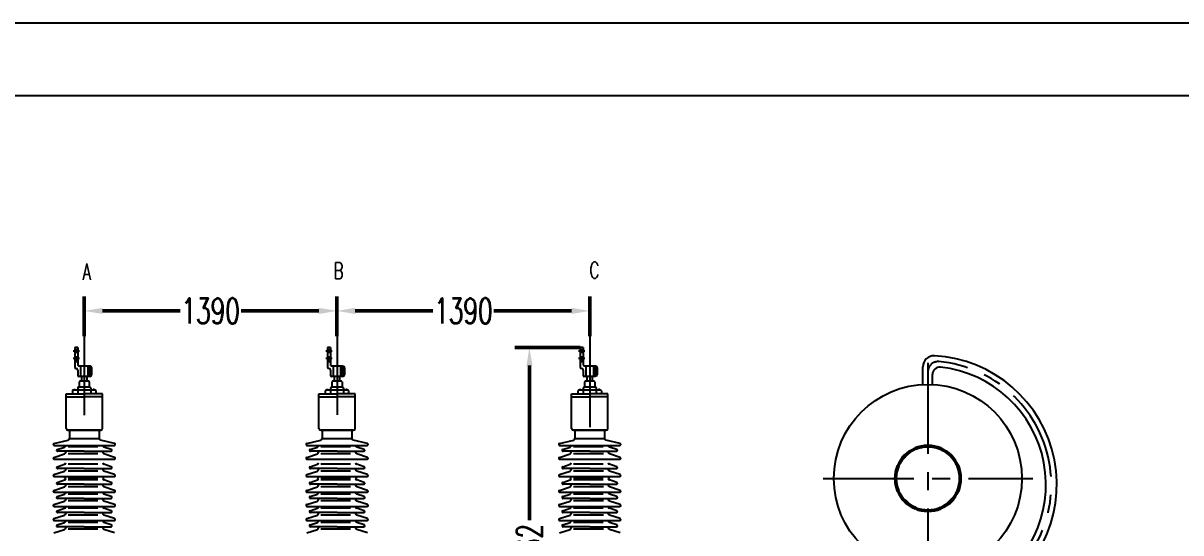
# Model space of a CAD drawing. Header units: inches. Extents: x -283 to 311, y 735 to 1155.
# Drawn here: x -176.7 to -17.5, y 1084.5 to 1154.5 of the extents above; entities that cross this region are included whole.
import ezdxf

# ---------------------------------------------------------------- set-up
doc = ezdxf.new("R2010")
doc.units = ezdxf.units.IN
doc.header["$LTSCALE"] = 10
doc.linetypes.add('CENTER', pattern=[2, 1.25, -0.25, 0.25, -0.25])
doc.linetypes.add('DASHED', pattern=[0.75, 0.5, -0.25])
for name, color, linetype, lineweight in [('0粗实线层', 7, 'Continuous', 50), ('1虚线层', 5, 'DASHED', 25), ('2中心线层', 1, 'CENTER', 25), ('5文字层', 6, 'Continuous', 25), ('tablist', 3, 'Continuous', 25)]:
    doc.layers.add(name, color=color, linetype=linetype, lineweight=lineweight)
doc.layers.add('图框层', color=7, linetype='Continuous')
doc.styles.get("Standard").update_dxf_attribs({"font": 'txt.shx', "width": 0.67, "bigfont": 'hztxt.shx'})
doc.styles.add('TH_GBDIM', font='txt.shx', dxfattribs={"width": 0.67, "bigfont": 'hztxt.shx'})
doc.dimstyles.new('TH_GBDIM', dxfattribs={"dimtxt": 3.5, "dimasz": 2.5, "dimexe": 2, "dimexo": 0, "dimgap": 1.5, "dimtad": 0, "dimdec": 1, "dimlfac": 40, "dimdsep": 46, "dimtxsty": 'TH_GBDIM', "dimcen": 2.5, "dimclrd": 3, "dimclre": 3, "dimclrt": 6, "dimadec": 0, "dimazin": 2, "dimtfac": 0.714286, "dimtdec": 1, "dimtmove": 0, "dimatfit": 3, "dimfxl": 0, "dimtzin": 0, "dimlwd": -1, "dimlwe": -1, "dimarcsym": 0})

# ---------------------------------------------------------------- blocks, each defined once
blk = doc.blocks.new('*D34')
at = {"layer": '0粗实线层', "color": 3}
for p, q in [((-168.29, 1111.52), (-168.29, 1116.98)), ((-133.54, 1111.52), (-133.54, 1116.98)), ((-165.79, 1114.98), (-155.11, 1114.98)), ((-136.04, 1114.98), (-146.71, 1114.98))]:
    blk.add_line(p, q, dxfattribs=at)
for points in [[(-165.79, 1115.4), (-165.79, 1114.56), (-168.29, 1114.98)], [(-136.04, 1115.4), (-136.04, 1114.56), (-133.54, 1114.98)]]:
    blk.add_solid(points, dxfattribs=at)
at = {"layer": 'Defpoints', "color": 0}
for p in [(-133.54, 1114.98), (-168.29, 1111.52), (-133.54, 1111.52)]:
    blk.add_point(p, dxfattribs=at)
at = {"layer": '0粗实线层', "color": 6, "insert": (-150.91, 1114.98), "char_height": 3.5, "attachment_point": 5, "style": 'TH_GBDIM'}
blk.add_mtext('1390', dxfattribs=at)
blk = doc.blocks.new('*D35')
at = {"layer": '0粗实线层', "color": 3}
for p, q in [((-133.54, 1111.52), (-133.54, 1116.98)), ((-98.79, 1111.52), (-98.79, 1116.98)), ((-131.04, 1114.98), (-120.36, 1114.98)), ((-101.29, 1114.98), (-111.96, 1114.98))]:
    blk.add_line(p, q, dxfattribs=at)
for points in [[(-131.04, 1115.4), (-131.04, 1114.56), (-133.54, 1114.98)], [(-101.29, 1115.4), (-101.29, 1114.56), (-98.79, 1114.98)]]:
    blk.add_solid(points, dxfattribs=at)
at = {"layer": 'Defpoints', "color": 0}
for p in [(-98.79, 1114.98), (-133.54, 1111.52), (-98.79, 1111.52)]:
    blk.add_point(p, dxfattribs=at)
at = {"layer": '0粗实线层', "color": 6, "insert": (-116.16, 1114.98), "char_height": 3.5, "attachment_point": 5, "style": 'TH_GBDIM'}
blk.add_mtext('1390', dxfattribs=at)
blk = doc.blocks.new('*D84')
at = {"layer": '0粗实线层', "color": 3}
for p, q in [((-100.1, 1109.96), (-109.08, 1109.96)), ((-107.08, 1107.46), (-107.08, 1086.22)), ((-107.08, 1055.91), (-107.08, 1077.16)), ((-103.31, 1053.41), (-109.08, 1053.41))]:
    blk.add_line(p, q, dxfattribs=at)
for points in [[(-107.49, 1107.46), (-106.66, 1107.46), (-107.08, 1109.96)], [(-107.49, 1055.91), (-106.66, 1055.91), (-107.08, 1053.41)]]:
    blk.add_solid(points, dxfattribs=at)
at = {"layer": 'Defpoints', "color": 0}
for p in [(-100.1, 1109.96), (-107.08, 1053.41), (-103.31, 1053.41)]:
    blk.add_point(p, dxfattribs=at)
at = {"layer": '0粗实线层', "color": 6, "insert": (-107.08, 1081.69), "char_height": 3.5, "attachment_point": 5, "rotation": 90, "style": 'TH_GBDIM'}
blk.add_mtext('2262', dxfattribs=at)

msp = doc.modelspace()

# ---------------------------------------------------------------- linework, layer by layer
at = {"color": 0}
for p, q in [((-169.6007, 1109.9622), (-169.6007, 1107.2879)), ((-169.1716, 1109.9622), (-169.6007, 1109.9622)), ((-169.1716, 1109.9622), (-169.1716, 1107.5638)), ((-134.8507, 1109.9622), (-134.8507, 1107.2879)), ((-134.4216, 1109.9622), (-134.8507, 1109.9622)), ((-134.4216, 1109.9622), (-134.4216, 1107.5638)), ((-100.1007, 1109.9622), (-100.1007, 1107.2879)), ((-99.6716, 1109.9622), (-100.1007, 1109.9622)), ((-99.6716, 1109.9622), (-99.6716, 1107.5638)), ((-169.1716, 1107.9622), (-169.6007, 1107.9622)), ((-169.1857, 1106.8588), (-169.1857, 1106.1092)), ((-169.0378, 1107.4304), (-167.4679, 1107.4304)), ((-168.8194, 1107.4304), (-168.8194, 1105.9758)), ((-167.786, 1107.4304), (-167.786, 1105.9758)), ((-167.5161, 1107.4354), (-167.5161, 1105.9758)), ((-167.279, 1107.1982), (-167.279, 1106.213)), ((-134.4216, 1107.9622), (-134.8507, 1107.9622)), ((-134.4357, 1106.8588), (-134.4357, 1106.1092)), ((-134.2878, 1107.4304), (-132.7179, 1107.4304)), ((-134.0694, 1107.4304), (-134.0694, 1105.9758)), ((-133.036, 1107.4304), (-133.036, 1105.9758)), ((-132.7661, 1107.4354), (-132.7661, 1105.9758)), ((-132.529, 1107.1982), (-132.529, 1106.213)), ((-99.6716, 1107.9622), (-100.1007, 1107.9622)), ((-99.6857, 1106.8588), (-99.6857, 1106.1092)), ((-99.5378, 1107.4304), (-97.9679, 1107.4304)), ((-99.3194, 1107.4304), (-99.3194, 1105.9758)), ((-98.286, 1107.4304), (-98.286, 1105.9758)), ((-98.0161, 1107.4354), (-98.0161, 1105.9758)), ((-97.779, 1107.1982), (-97.779, 1106.213)), ((-167.522, 1105.9758), (-169.0523, 1105.9758)), ((-168.9852, 1105.2257), (-168.9852, 1104.5871)), ((-167.9087, 1105.3169), (-168.894, 1105.3169)), ((-168.6632, 1105.9758), (-168.6632, 1105.3169)), ((-167.9334, 1105.9758), (-167.9334, 1105.3169)), ((-167.6898, 1105.3169), (-167.9087, 1105.3169)), ((-167.5985, 1105.2257), (-167.5985, 1104.5871)), ((-132.772, 1105.9758), (-134.3023, 1105.9758)), ((-134.2352, 1105.2257), (-134.2352, 1104.5871)), ((-133.1587, 1105.3169), (-134.144, 1105.3169)), ((-133.9132, 1105.9758), (-133.9132, 1105.3169)), ((-133.1834, 1105.9758), (-133.1834, 1105.3169)), ((-132.9398, 1105.3169), (-133.1587, 1105.3169)), ((-132.8485, 1105.2257), (-132.8485, 1104.5871)), ((-98.022, 1105.9758), (-99.5523, 1105.9758)), ((-99.4852, 1105.2257), (-99.4852, 1104.5871)), ((-98.4087, 1105.3169), (-99.394, 1105.3169)), ((-99.1632, 1105.9758), (-99.1632, 1105.3169)), ((-98.4334, 1105.9758), (-98.4334, 1105.3169)), ((-98.1898, 1105.3169), (-98.4087, 1105.3169)), ((-98.0985, 1105.2257), (-98.0985, 1104.5871)), ((-170.7856, 1103.5933), (-168.274, 1103.5933)), ((-170.7856, 1098.8385), (-170.7856, 1103.5933)), ((-169.9168, 1103.9985), (-169.9168, 1103.6094)), ((-166.7798, 1104.0897), (-169.8256, 1104.0897)), ((-169.7234, 1104.09), (-169.7234, 1104.2002)), ((-169.7234, 1104.2002), (-169.5226, 1104.2002)), ((-169.5226, 1104.2002), (-169.5226, 1104.0897)), ((-169.1859, 1104.4046), (-169.1859, 1103.6748)), ((-167.5107, 1104.4959), (-169.0947, 1104.4959)), ((-165.7856, 1103.5932), (-168.252, 1103.5933)), ((-167.4891, 1104.4959), (-167.5107, 1104.4959)), ((-167.3978, 1104.4046), (-167.3978, 1103.6748)), ((-167.0828, 1104.2002), (-167.0828, 1104.0897)), ((-166.882, 1104.2002), (-167.0828, 1104.2002)), ((-166.882, 1104.09), (-166.882, 1104.2002)), ((-166.6885, 1103.9985), (-166.6885, 1103.6094)), ((-165.7856, 1098.8385), (-165.7856, 1103.5933)), ((-136.0356, 1103.5933), (-133.524, 1103.5933)), ((-136.0356, 1098.8385), (-136.0356, 1103.5933)), ((-135.1668, 1103.9985), (-135.1668, 1103.6094)), ((-132.0298, 1104.0897), (-135.0756, 1104.0897)), ((-134.9734, 1104.09), (-134.9734, 1104.2002)), ((-134.9734, 1104.2002), (-134.7726, 1104.2002)), ((-134.7726, 1104.2002), (-134.7726, 1104.0897)), ((-134.4359, 1104.4046), (-134.4359, 1103.6748)), ((-132.7607, 1104.4959), (-134.3447, 1104.4959)), ((-131.0356, 1103.5932), (-133.502, 1103.5933)), ((-132.7391, 1104.4959), (-132.7607, 1104.4959)), ((-132.6478, 1104.4046), (-132.6478, 1103.6748)), ((-132.3328, 1104.2002), (-132.3328, 1104.0897)), ((-132.132, 1104.2002), (-132.3328, 1104.2002)), ((-132.132, 1104.09), (-132.132, 1104.2002)), ((-131.9385, 1103.9985), (-131.9385, 1103.6094)), ((-131.0356, 1098.8385), (-131.0356, 1103.5933)), ((-101.2856, 1103.5933), (-98.774, 1103.5933)), ((-101.2856, 1098.8385), (-101.2856, 1103.5933)), ((-100.4168, 1103.9985), (-100.4168, 1103.6094)), ((-97.2798, 1104.0897), (-100.3256, 1104.0897)), ((-100.2234, 1104.09), (-100.2234, 1104.2002)), ((-100.2234, 1104.2002), (-100.0226, 1104.2002)), ((-100.0226, 1104.2002), (-100.0226, 1104.0897)), ((-99.6859, 1104.4046), (-99.6859, 1103.6748)), ((-98.0107, 1104.4959), (-99.5947, 1104.4959)), ((-96.2856, 1103.5932), (-98.752, 1103.5933)), ((-97.9891, 1104.4959), (-98.0107, 1104.4959)), ((-97.8978, 1104.4046), (-97.8978, 1103.6748)), ((-97.5828, 1104.2002), (-97.5828, 1104.0897)), ((-97.382, 1104.2002), (-97.5828, 1104.2002)), ((-97.382, 1104.09), (-97.382, 1104.2002)), ((-97.1885, 1103.9985), (-97.1885, 1103.6094)), ((-96.2856, 1098.8385), (-96.2856, 1103.5933)), ((-170.7856, 1103.1716), (-168.252, 1103.1716)), ((-165.7856, 1103.1716), (-168.252, 1103.1716)), ((-136.0356, 1103.1716), (-133.502, 1103.1716)), ((-131.0356, 1103.1716), (-133.502, 1103.1716)), ((-101.2856, 1103.1716), (-98.752, 1103.1716)), ((-96.2856, 1103.1716), (-98.752, 1103.1716)), ((-168.2856, 1098.5872), (-170.5343, 1098.5872)), ((-170.5343, 1098.5872), (-168.2856, 1098.5872)), ((-170.3338, 1098.5872), (-170.3338, 1097.4616)), ((-168.2856, 1098.5872), (-166.0369, 1098.5872)), ((-166.0359, 1098.5872), (-168.2856, 1098.5872)), ((-166.2374, 1098.5872), (-166.2374, 1097.4616)), ((-133.5356, 1098.5872), (-135.7843, 1098.5872)), ((-135.7843, 1098.5872), (-133.5356, 1098.5872)), ((-135.5838, 1098.5872), (-135.5838, 1097.4616)), ((-133.5356, 1098.5872), (-131.2869, 1098.5872)), ((-131.2859, 1098.5872), (-133.5356, 1098.5872)), ((-131.4874, 1098.5872), (-131.4874, 1097.4616)), ((-98.7856, 1098.5872), (-101.0343, 1098.5872)), ((-101.0343, 1098.5872), (-98.7856, 1098.5872)), ((-100.8338, 1098.5872), (-100.8338, 1097.4616)), ((-98.7856, 1098.5872), (-96.5369, 1098.5872)), ((-96.5359, 1098.5872), (-98.7856, 1098.5872)), ((-96.7374, 1098.5872), (-96.7374, 1097.4616)), ((-172.4554, 1096.7685), (-170.4919, 1097.2439)), ((-170.3338, 1097.5991), (-170.3338, 1097.4616)), ((-170.3338, 1097.4616), (-166.2374, 1097.4616)), ((-166.2374, 1097.5991), (-166.2374, 1097.4616)), ((-164.1158, 1096.7685), (-166.0793, 1097.2439)), ((-137.7054, 1096.7685), (-135.7419, 1097.2439)), ((-135.5838, 1097.5991), (-135.5838, 1097.4616)), ((-135.5838, 1097.4616), (-131.4874, 1097.4616)), ((-131.4874, 1097.5991), (-131.4874, 1097.4616)), ((-129.3658, 1096.7685), (-131.3293, 1097.2439)), ((-102.9554, 1096.7685), (-100.9919, 1097.2439)), ((-100.8338, 1097.5991), (-100.8338, 1097.4616)), ((-100.8338, 1097.4616), (-96.7374, 1097.4616)), ((-96.7374, 1097.5991), (-96.7374, 1097.4616)), ((-94.6158, 1096.7685), (-96.5793, 1097.2439)), ((-172.4554, 1094.8576), (-170.9919, 1095.3331)), ((-172.4129, 1096.5005), (-164.1583, 1096.5005)), ((-171.9976, 1095.9561), (-170.9919, 1096.2829)), ((-168.2856, 1095.6882), (-171.9552, 1095.6882)), ((-170.8338, 1095.6882), (-170.8338, 1095.5507)), ((-166.439, 1096.2991), (-170.5197, 1096.2991)), ((-166.4138, 1095.3418), (-170.5197, 1095.3418)), ((-168.2856, 1095.6882), (-164.616, 1095.6882)), ((-165.7374, 1095.6882), (-165.7374, 1095.5507)), ((-164.5736, 1095.9561), (-165.5793, 1096.2829)), ((-164.1158, 1094.8576), (-165.5793, 1095.3331)), ((-137.7054, 1094.8576), (-136.2419, 1095.3331)), ((-137.6629, 1096.5005), (-129.4083, 1096.5005)), ((-137.2476, 1095.9561), (-136.2419, 1096.2829)), ((-133.5356, 1095.6882), (-137.2052, 1095.6882)), ((-136.0838, 1095.6882), (-136.0838, 1095.5507)), ((-131.689, 1096.2991), (-135.7697, 1096.2991)), ((-131.6638, 1095.3418), (-135.7697, 1095.3418)), ((-133.5356, 1095.6882), (-129.866, 1095.6882)), ((-130.9874, 1095.6882), (-130.9874, 1095.5507)), ((-129.8236, 1095.9561), (-130.8293, 1096.2829)), ((-129.3658, 1094.8576), (-130.8293, 1095.3331)), ((-102.9554, 1094.8576), (-101.4919, 1095.3331)), ((-102.9129, 1096.5005), (-94.6583, 1096.5005)), ((-102.4976, 1095.9561), (-101.4919, 1096.2829)), ((-98.7856, 1095.6882), (-102.4552, 1095.6882)), ((-101.3338, 1095.6882), (-101.3338, 1095.5507)), ((-96.939, 1096.2991), (-101.0197, 1096.2991)), ((-96.9138, 1095.3418), (-101.0197, 1095.3418)), ((-98.7856, 1095.6882), (-95.116, 1095.6882)), ((-96.2374, 1095.6882), (-96.2374, 1095.5507)), ((-95.0736, 1095.9561), (-96.0793, 1096.2829)), ((-94.6158, 1094.8576), (-96.0793, 1095.3331)), ((-172.4129, 1094.5897), (-164.1583, 1094.5897)), ((-171.9976, 1093.5809), (-170.9919, 1093.9076)), ((-166.439, 1093.9238), (-170.5197, 1093.9238)), ((-164.5736, 1093.5809), (-165.5793, 1093.9076)), ((-137.6629, 1094.5897), (-129.4083, 1094.5897)), ((-137.2476, 1093.5809), (-136.2419, 1093.9076)), ((-131.689, 1093.9238), (-135.7697, 1093.9238)), ((-129.8236, 1093.5809), (-130.8293, 1093.9076)), ((-102.9129, 1094.5897), (-94.6583, 1094.5897)), ((-102.4976, 1093.5809), (-101.4919, 1093.9076)), ((-96.939, 1093.9238), (-101.0197, 1093.9238)), ((-95.0736, 1093.5809), (-96.0793, 1093.9076)), ((-172.4554, 1092.4823), (-170.9919, 1092.9578)), ((-172.4129, 1092.2144), (-164.1583, 1092.2144)), ((-168.2856, 1093.313), (-171.9552, 1093.313)), ((-170.8338, 1093.313), (-170.8338, 1093.1755)), ((-166.4138, 1092.9666), (-170.5197, 1092.9666)), ((-168.2856, 1093.313), (-164.616, 1093.313)), ((-165.7374, 1093.313), (-165.7374, 1093.1755)), ((-164.1158, 1092.4823), (-165.5793, 1092.9578)), ((-137.7054, 1092.4823), (-136.2419, 1092.9578)), ((-137.6629, 1092.2144), (-129.4083, 1092.2144)), ((-133.5356, 1093.313), (-137.2052, 1093.313)), ((-136.0838, 1093.313), (-136.0838, 1093.1755)), ((-131.6638, 1092.9666), (-135.7697, 1092.9666)), ((-133.5356, 1093.313), (-129.866, 1093.313)), ((-130.9874, 1093.313), (-130.9874, 1093.1755)), ((-129.3658, 1092.4823), (-130.8293, 1092.9578)), ((-102.9554, 1092.4823), (-101.4919, 1092.9578)), ((-102.9129, 1092.2144), (-94.6583, 1092.2144)), ((-98.7856, 1093.313), (-102.4552, 1093.313)), ((-101.3338, 1093.313), (-101.3338, 1093.1755)), ((-96.9138, 1092.9666), (-101.0197, 1092.9666)), ((-98.7856, 1093.313), (-95.116, 1093.313)), ((-96.2374, 1093.313), (-96.2374, 1093.1755)), ((-94.6158, 1092.4823), (-96.0793, 1092.9578)), ((-172.4554, 1090.3278), (-170.9919, 1090.8033)), ((-171.9976, 1091.4264), (-170.9919, 1091.7531)), ((-168.2856, 1091.1585), (-171.9552, 1091.1585)), ((-170.8338, 1091.1585), (-170.8338, 1091.021)), ((-166.439, 1091.9785), (-170.5197, 1091.9785)), ((-166.439, 1091.7693), (-170.5197, 1091.7693)), ((-166.4138, 1090.8121), (-170.5197, 1090.8121)), ((-168.2856, 1091.1585), (-164.616, 1091.1585)), ((-165.7374, 1091.1585), (-165.7374, 1091.021)), ((-164.5736, 1091.4264), (-165.5793, 1091.7531)), ((-164.1158, 1090.3278), (-165.5793, 1090.8033)), ((-137.7054, 1090.3278), (-136.2419, 1090.8033)), ((-137.2476, 1091.4264), (-136.2419, 1091.7531)), ((-133.5356, 1091.1585), (-137.2052, 1091.1585)), ((-136.0838, 1091.1585), (-136.0838, 1091.021)), ((-131.689, 1091.9785), (-135.7697, 1091.9785)), ((-131.689, 1091.7693), (-135.7697, 1091.7693)), ((-131.6638, 1090.8121), (-135.7697, 1090.8121)), ((-133.5356, 1091.1585), (-129.866, 1091.1585)), ((-130.9874, 1091.1585), (-130.9874, 1091.021)), ((-129.8236, 1091.4264), (-130.8293, 1091.7531)), ((-129.3658, 1090.3278), (-130.8293, 1090.8033)), ((-102.9554, 1090.3278), (-101.4919, 1090.8033)), ((-102.4976, 1091.4264), (-101.4919, 1091.7531)), ((-98.7856, 1091.1585), (-102.4552, 1091.1585)), ((-101.3338, 1091.1585), (-101.3338, 1091.021)), ((-96.939, 1091.9785), (-101.0197, 1091.9785)), ((-96.939, 1091.7693), (-101.0197, 1091.7693)), ((-96.9138, 1090.8121), (-101.0197, 1090.8121)), ((-98.7856, 1091.1585), (-95.116, 1091.1585)), ((-96.2374, 1091.1585), (-96.2374, 1091.021)), ((-95.0736, 1091.4264), (-96.0793, 1091.7531)), ((-94.6158, 1090.3278), (-96.0793, 1090.8033)), ((-172.4129, 1090.0599), (-164.1583, 1090.0599)), ((-171.9976, 1089.4811), (-170.9919, 1089.8078)), ((-168.2856, 1089.2132), (-171.9552, 1089.2132)), ((-170.8338, 1089.2132), (-170.8338, 1089.0757)), ((-166.439, 1089.824), (-170.5197, 1089.824)), ((-166.4138, 1088.8668), (-170.5197, 1088.8668)), ((-168.2856, 1089.2132), (-164.616, 1089.2132)), ((-165.7374, 1089.2132), (-165.7374, 1089.0757)), ((-164.5736, 1089.4811), (-165.5793, 1089.8078)), ((-137.6629, 1090.0599), (-129.4083, 1090.0599)), ((-137.2476, 1089.4811), (-136.2419, 1089.8078)), ((-133.5356, 1089.2132), (-137.2052, 1089.2132)), ((-136.0838, 1089.2132), (-136.0838, 1089.0757)), ((-131.689, 1089.824), (-135.7697, 1089.824)), ((-131.6638, 1088.8668), (-135.7697, 1088.8668)), ((-133.5356, 1089.2132), (-129.866, 1089.2132)), ((-130.9874, 1089.2132), (-130.9874, 1089.0757)), ((-129.8236, 1089.4811), (-130.8293, 1089.8078)), ((-102.9129, 1090.0599), (-94.6583, 1090.0599)), ((-102.4976, 1089.4811), (-101.4919, 1089.8078)), ((-98.7856, 1089.2132), (-102.4552, 1089.2132)), ((-101.3338, 1089.2132), (-101.3338, 1089.0757)), ((-96.939, 1089.824), (-101.0197, 1089.824)), ((-96.9138, 1088.8668), (-101.0197, 1088.8668)), ((-98.7856, 1089.2132), (-95.116, 1089.2132)), ((-96.2374, 1089.2132), (-96.2374, 1089.0757)), ((-95.0736, 1089.4811), (-96.0793, 1089.8078)), ((-172.4554, 1088.3825), (-170.9919, 1088.858)), ((-172.4129, 1088.1146), (-164.1583, 1088.1146)), ((-171.9976, 1087.5358), (-170.9919, 1087.8625)), ((-166.439, 1087.8787), (-170.5197, 1087.8787)), ((-164.1158, 1088.3825), (-165.5793, 1088.858)), ((-164.5736, 1087.5358), (-165.5793, 1087.8625)), ((-137.7054, 1088.3825), (-136.2419, 1088.858)), ((-137.6629, 1088.1146), (-129.4083, 1088.1146)), ((-137.2476, 1087.5358), (-136.2419, 1087.8625)), ((-131.689, 1087.8787), (-135.7697, 1087.8787)), ((-129.3658, 1088.3825), (-130.8293, 1088.858)), ((-129.8236, 1087.5358), (-130.8293, 1087.8625)), ((-102.9554, 1088.3825), (-101.4919, 1088.858)), ((-102.9129, 1088.1146), (-94.6583, 1088.1146)), ((-102.4976, 1087.5358), (-101.4919, 1087.8625)), ((-96.939, 1087.8787), (-101.0197, 1087.8787)), ((-94.6158, 1088.3825), (-96.0793, 1088.858)), ((-95.0736, 1087.5358), (-96.0793, 1087.8625)), ((-172.4554, 1086.4372), (-170.9919, 1086.9127)), ((-172.4129, 1086.1693), (-164.1583, 1086.1693)), ((-171.9976, 1085.5905), (-170.9919, 1085.9172)), ((-168.2856, 1087.2679), (-171.9552, 1087.2679)), ((-170.8338, 1087.2679), (-170.8338, 1087.1304)), ((-166.4138, 1086.9215), (-170.5197, 1086.9215)), ((-166.439, 1085.9334), (-170.5197, 1085.9334)), ((-168.2856, 1087.2679), (-164.616, 1087.2679)), ((-165.7374, 1087.2679), (-165.7374, 1087.1304)), ((-164.1158, 1086.4372), (-165.5793, 1086.9127)), ((-164.5736, 1085.5905), (-165.5793, 1085.9172)), ((-137.7054, 1086.4372), (-136.2419, 1086.9127)), ((-137.6629, 1086.1693), (-129.4083, 1086.1693)), ((-137.2476, 1085.5905), (-136.2419, 1085.9172)), ((-133.5356, 1087.2679), (-137.2052, 1087.2679)), ((-136.0838, 1087.2679), (-136.0838, 1087.1304)), ((-131.6638, 1086.9215), (-135.7697, 1086.9215)), ((-131.689, 1085.9334), (-135.7697, 1085.9334)), ((-133.5356, 1087.2679), (-129.866, 1087.2679)), ((-130.9874, 1087.2679), (-130.9874, 1087.1304)), ((-129.3658, 1086.4372), (-130.8293, 1086.9127)), ((-129.8236, 1085.5905), (-130.8293, 1085.9172)), ((-102.9554, 1086.4372), (-101.4919, 1086.9127)), ((-102.9129, 1086.1693), (-94.6583, 1086.1693)), ((-102.4976, 1085.5905), (-101.4919, 1085.9172)), ((-98.7856, 1087.2679), (-102.4552, 1087.2679)), ((-101.3338, 1087.2679), (-101.3338, 1087.1304)), ((-96.9138, 1086.9215), (-101.0197, 1086.9215)), ((-96.939, 1085.9334), (-101.0197, 1085.9334)), ((-98.7856, 1087.2679), (-95.116, 1087.2679)), ((-96.2374, 1087.2679), (-96.2374, 1087.1304)), ((-94.6158, 1086.4372), (-96.0793, 1086.9127)), ((-95.0736, 1085.5905), (-96.0793, 1085.9172)), ((-172.4554, 1084.4919), (-170.9919, 1084.9674)), ((-168.2856, 1085.3226), (-171.9552, 1085.3226)), ((-170.8338, 1085.3226), (-170.8338, 1085.1851)), ((-166.4138, 1084.9762), (-170.5197, 1084.9762)), ((-168.2856, 1085.3226), (-164.616, 1085.3226)), ((-165.7374, 1085.3226), (-165.7374, 1085.1851)), ((-164.1158, 1084.4919), (-165.5793, 1084.9674)), ((-137.7054, 1084.4919), (-136.2419, 1084.9674)), ((-133.5356, 1085.3226), (-137.2052, 1085.3226)), ((-136.0838, 1085.3226), (-136.0838, 1085.1851)), ((-131.6638, 1084.9762), (-135.7697, 1084.9762)), ((-133.5356, 1085.3226), (-129.866, 1085.3226)), ((-130.9874, 1085.3226), (-130.9874, 1085.1851)), ((-129.3658, 1084.4919), (-130.8293, 1084.9674)), ((-102.9554, 1084.4919), (-101.4919, 1084.9674)), ((-98.7856, 1085.3226), (-102.4552, 1085.3226)), ((-101.3338, 1085.3226), (-101.3338, 1085.1851)), ((-96.9138, 1084.9762), (-101.0197, 1084.9762)), ((-98.7856, 1085.3226), (-95.116, 1085.3226)), ((-96.2374, 1085.3226), (-96.2374, 1085.1851)), ((-94.6158, 1084.4919), (-96.0793, 1084.9674))]:
    msp.add_line(p, q, dxfattribs=at)
for p, q in [((-52.9697, 1104.8665), (-52.9697, 1107.3033)), ((-51.6578, 1104.8698), (-51.6578, 1106.2524))]:
    msp.add_line(p, q)
for centre, radius in [((-167.5161, 1107.0437), 0.1095), ((-167.5161, 1106.3911), 0.1095), ((-167.5161, 1107.0437), 0.0912), ((-167.5161, 1106.3911), 0.0912), ((-132.7661, 1107.0437), 0.1095), ((-132.7661, 1106.3911), 0.1095), ((-132.7661, 1107.0437), 0.0912), ((-132.7661, 1106.3911), 0.0912), ((-98.0161, 1107.0437), 0.1095), ((-98.0161, 1106.3911), 0.1095), ((-98.0161, 1107.0437), 0.0912), ((-98.0161, 1106.3911), 0.0912)]:
    msp.add_circle(centre, radius, dxfattribs=at)
msp.add_circle((-52.2856, 1091.9623), 12.925)
for centre, radius, start, end in [((-51.4697, 1107.3033), 1.5, 87.116102, 180), ((-52.2856, 1091.107), 17.7169, 295.0447, 87.116102), ((-50.6578, 1106.2524), 1, 83.865646, 180), ((-52.2856, 1091.107), 16.2327, 297.518259, 83.865646)]:
    msp.add_arc(centre, radius, start, end)
for centre, radius, start, end in [((-169.3861, 1107.2879), 0.2145, 180, 270), ((-169.4002, 1106.8588), 0.2145, 0, 90), ((-169.0382, 1107.5638), 0.1334, 180, 270.187065), ((-167.5161, 1107.1982), 0.2372, 0, 78.252654), ((-134.6361, 1107.2879), 0.2145, 180, 270), ((-134.6502, 1106.8588), 0.2145, 0, 90), ((-134.2882, 1107.5638), 0.1334, 180, 270.187065), ((-132.7661, 1107.1982), 0.2372, 0, 78.252654), ((-99.8861, 1107.2879), 0.2145, 180, 270), ((-99.9002, 1106.8588), 0.2145, 0, 90), ((-99.5382, 1107.5638), 0.1334, 180, 270.187065), ((-98.0161, 1107.1982), 0.2372, 0, 78.252654), ((-169.0523, 1106.1092), 0.1334, 180, 270), ((-168.894, 1105.2257), 0.0912, 90, 180), ((-167.6898, 1105.2257), 0.0912, 0, 90), ((-167.5161, 1106.213), 0.2372, 270, 0), ((-134.3023, 1106.1092), 0.1334, 180, 270), ((-134.144, 1105.2257), 0.0912, 90, 180), ((-132.9398, 1105.2257), 0.0912, 0, 90), ((-132.7661, 1106.213), 0.2372, 270, 0), ((-99.5523, 1106.1092), 0.1334, 180, 270), ((-99.394, 1105.2257), 0.0912, 90, 180), ((-98.1898, 1105.2257), 0.0912, 0, 90), ((-98.0161, 1106.213), 0.2372, 270, 0), ((-169.8256, 1103.9985), 0.0912, 90, 180), ((-169.2771, 1104.1809), 0.0912, 270, 0), ((-169.0947, 1104.4046), 0.0912, 90, 180), ((-169.0764, 1104.5871), 0.0912, 270, 0), ((-167.5072, 1104.5871), 0.0913, 180.029771, 267.803181), ((-167.4891, 1104.4046), 0.0912, 0, 90), ((-167.3066, 1104.1809), 0.0912, 180, 270), ((-166.7798, 1103.9985), 0.0912, 0, 90), ((-135.0756, 1103.9985), 0.0912, 90, 180), ((-134.5271, 1104.1809), 0.0912, 270, 0), ((-134.3447, 1104.4046), 0.0912, 90, 180), ((-134.3264, 1104.5871), 0.0912, 270, 0), ((-132.7572, 1104.5871), 0.0913, 180.029771, 267.803181), ((-132.7391, 1104.4046), 0.0912, 0, 90), ((-132.5566, 1104.1809), 0.0912, 180, 270), ((-132.0298, 1103.9985), 0.0912, 0, 90), ((-100.3256, 1103.9985), 0.0912, 90, 180), ((-99.7771, 1104.1809), 0.0912, 270, 0), ((-99.5947, 1104.4046), 0.0912, 90, 180), ((-99.5764, 1104.5871), 0.0912, 270, 0), ((-98.0072, 1104.5871), 0.0913, 180.029771, 267.803181), ((-97.9891, 1104.4046), 0.0912, 0, 90), ((-97.8066, 1104.1809), 0.0912, 180, 270), ((-97.2798, 1103.9985), 0.0912, 0, 90), ((-170.5343, 1098.8385), 0.2513, 180, 270), ((-166.0369, 1098.8385), 0.2513, 270, 0), ((-135.7843, 1098.8385), 0.2513, 180, 270), ((-131.2869, 1098.8385), 0.2513, 270, 0), ((-101.0343, 1098.8385), 0.2513, 180, 270), ((-96.5369, 1098.8385), 0.2513, 270, 0), ((-170.5627, 1097.4616), 0.2289, 288, 0), ((-166.0086, 1097.4616), 0.2289, 180, 252), ((-135.8127, 1097.4616), 0.2289, 288, 0), ((-131.2586, 1097.4616), 0.2289, 180, 252), ((-101.0627, 1097.4616), 0.2289, 288, 0), ((-96.5086, 1097.4616), 0.2289, 180, 252), ((-172.4129, 1096.6379), 0.1373, 108, 280), ((-171.9552, 1095.8255), 0.1373, 108, 280), ((-171.0627, 1096.5005), 0.2289, 288, 0), ((-171.0627, 1095.5507), 0.2289, 288, 0), ((-165.5086, 1096.5005), 0.2289, 180, 252), ((-165.5086, 1095.5507), 0.2289, 180, 252), ((-164.616, 1095.8255), 0.1373, 260, 72), ((-164.1583, 1096.6379), 0.1373, 260, 72), ((-137.6629, 1096.6379), 0.1373, 108, 280), ((-137.2052, 1095.8255), 0.1373, 108, 280), ((-136.3127, 1096.5005), 0.2289, 288, 0), ((-136.3127, 1095.5507), 0.2289, 288, 0), ((-130.7586, 1096.5005), 0.2289, 180, 252), ((-130.7586, 1095.5507), 0.2289, 180, 252), ((-129.866, 1095.8255), 0.1373, 260, 72), ((-129.4083, 1096.6379), 0.1373, 260, 72), ((-102.9129, 1096.6379), 0.1373, 108, 280), ((-102.4552, 1095.8255), 0.1373, 108, 280), ((-101.5627, 1096.5005), 0.2289, 288, 0), ((-101.5627, 1095.5507), 0.2289, 288, 0), ((-96.0086, 1096.5005), 0.2289, 180, 252), ((-96.0086, 1095.5507), 0.2289, 180, 252), ((-95.116, 1095.8255), 0.1373, 260, 72), ((-94.6583, 1096.6379), 0.1373, 260, 72), ((-172.4129, 1094.727), 0.1373, 108, 280), ((-171.0627, 1094.1253), 0.2289, 288, 0), ((-165.5086, 1094.1253), 0.2289, 180, 252), ((-164.1583, 1094.727), 0.1373, 260, 72), ((-137.6629, 1094.727), 0.1373, 108, 280), ((-136.3127, 1094.1253), 0.2289, 288, 0), ((-130.7586, 1094.1253), 0.2289, 180, 252), ((-129.4083, 1094.727), 0.1373, 260, 72), ((-102.9129, 1094.727), 0.1373, 108, 280), ((-101.5627, 1094.1253), 0.2289, 288, 0), ((-96.0086, 1094.1253), 0.2289, 180, 252), ((-94.6583, 1094.727), 0.1373, 260, 72), ((-172.4129, 1092.3517), 0.1373, 108, 280), ((-171.9552, 1093.4503), 0.1373, 108, 280), ((-171.0627, 1093.1755), 0.2289, 288, 0), ((-171.0627, 1092.18), 0.2289, 288, 0), ((-165.5086, 1093.1755), 0.2289, 180, 252), ((-165.5086, 1092.18), 0.2289, 180, 252), ((-164.616, 1093.4503), 0.1373, 260, 72), ((-164.1583, 1092.3517), 0.1373, 260, 72), ((-137.6629, 1092.3517), 0.1373, 108, 280), ((-137.2052, 1093.4503), 0.1373, 108, 280), ((-136.3127, 1093.1755), 0.2289, 288, 0), ((-136.3127, 1092.18), 0.2289, 288, 0), ((-130.7586, 1093.1755), 0.2289, 180, 252), ((-130.7586, 1092.18), 0.2289, 180, 252), ((-129.866, 1093.4503), 0.1373, 260, 72), ((-129.4083, 1092.3517), 0.1373, 260, 72), ((-102.9129, 1092.3517), 0.1373, 108, 280), ((-102.4552, 1093.4503), 0.1373, 108, 280), ((-101.5627, 1093.1755), 0.2289, 288, 0), ((-101.5627, 1092.18), 0.2289, 288, 0), ((-96.0086, 1093.1755), 0.2289, 180, 252), ((-96.0086, 1092.18), 0.2289, 180, 252), ((-95.116, 1093.4503), 0.1373, 260, 72), ((-94.6583, 1092.3517), 0.1373, 260, 72), ((-171.9552, 1091.2958), 0.1373, 108, 280), ((-171.0627, 1091.9708), 0.2289, 288, 0), ((-171.0627, 1091.021), 0.2289, 288, 0), ((-165.5086, 1091.9708), 0.2289, 180, 252), ((-165.5086, 1091.021), 0.2289, 180, 252), ((-164.616, 1091.2958), 0.1373, 260, 72), ((-137.2052, 1091.2958), 0.1373, 108, 280), ((-136.3127, 1091.9708), 0.2289, 288, 0), ((-136.3127, 1091.021), 0.2289, 288, 0), ((-130.7586, 1091.9708), 0.2289, 180, 252), ((-130.7586, 1091.021), 0.2289, 180, 252), ((-129.866, 1091.2958), 0.1373, 260, 72), ((-102.4552, 1091.2958), 0.1373, 108, 280), ((-101.5627, 1091.9708), 0.2289, 288, 0), ((-101.5627, 1091.021), 0.2289, 288, 0), ((-96.0086, 1091.9708), 0.2289, 180, 252), ((-96.0086, 1091.021), 0.2289, 180, 252), ((-95.116, 1091.2958), 0.1373, 260, 72), ((-172.4129, 1090.1973), 0.1373, 108, 280), ((-171.9552, 1089.3505), 0.1373, 108, 280), ((-171.0627, 1090.0255), 0.2289, 288, 0), ((-171.0627, 1089.0757), 0.2289, 288, 0), ((-165.5086, 1090.0255), 0.2289, 180, 252), ((-165.5086, 1089.0757), 0.2289, 180, 252), ((-164.616, 1089.3505), 0.1373, 260, 72), ((-164.1583, 1090.1973), 0.1373, 260, 72), ((-137.6629, 1090.1973), 0.1373, 108, 280), ((-137.2052, 1089.3505), 0.1373, 108, 280), ((-136.3127, 1090.0255), 0.2289, 288, 0), ((-136.3127, 1089.0757), 0.2289, 288, 0), ((-130.7586, 1090.0255), 0.2289, 180, 252), ((-130.7586, 1089.0757), 0.2289, 180, 252), ((-129.866, 1089.3505), 0.1373, 260, 72), ((-129.4083, 1090.1973), 0.1373, 260, 72), ((-102.9129, 1090.1973), 0.1373, 108, 280), ((-102.4552, 1089.3505), 0.1373, 108, 280), ((-101.5627, 1090.0255), 0.2289, 288, 0), ((-101.5627, 1089.0757), 0.2289, 288, 0), ((-96.0086, 1090.0255), 0.2289, 180, 252), ((-96.0086, 1089.0757), 0.2289, 180, 252), ((-95.116, 1089.3505), 0.1373, 260, 72), ((-94.6583, 1090.1973), 0.1373, 260, 72), ((-172.4129, 1088.2519), 0.1373, 108, 280), ((-171.9552, 1087.4052), 0.1373, 108, 280), ((-171.0627, 1088.0802), 0.2289, 288, 0), ((-165.5086, 1088.0802), 0.2289, 180, 252), ((-164.616, 1087.4052), 0.1373, 260, 72), ((-164.1583, 1088.2519), 0.1373, 260, 72), ((-137.6629, 1088.2519), 0.1373, 108, 280), ((-137.2052, 1087.4052), 0.1373, 108, 280), ((-136.3127, 1088.0802), 0.2289, 288, 0), ((-130.7586, 1088.0802), 0.2289, 180, 252), ((-129.866, 1087.4052), 0.1373, 260, 72), ((-129.4083, 1088.2519), 0.1373, 260, 72), ((-102.9129, 1088.2519), 0.1373, 108, 280), ((-102.4552, 1087.4052), 0.1373, 108, 280), ((-101.5627, 1088.0802), 0.2289, 288, 0), ((-96.0086, 1088.0802), 0.2289, 180, 252), ((-95.116, 1087.4052), 0.1373, 260, 72), ((-94.6583, 1088.2519), 0.1373, 260, 72), ((-172.4129, 1086.3066), 0.1373, 108, 280), ((-171.0627, 1087.1304), 0.2289, 288, 0), ((-171.0627, 1086.1349), 0.2289, 288, 0), ((-165.5086, 1087.1304), 0.2289, 180, 252), ((-165.5086, 1086.1349), 0.2289, 180, 252), ((-164.1583, 1086.3066), 0.1373, 260, 72), ((-137.6629, 1086.3066), 0.1373, 108, 280), ((-136.3127, 1087.1304), 0.2289, 288, 0), ((-136.3127, 1086.1349), 0.2289, 288, 0), ((-130.7586, 1087.1304), 0.2289, 180, 252), ((-130.7586, 1086.1349), 0.2289, 180, 252), ((-129.4083, 1086.3066), 0.1373, 260, 72), ((-102.9129, 1086.3066), 0.1373, 108, 280), ((-101.5627, 1087.1304), 0.2289, 288, 0), ((-101.5627, 1086.1349), 0.2289, 288, 0), ((-96.0086, 1087.1304), 0.2289, 180, 252), ((-96.0086, 1086.1349), 0.2289, 180, 252), ((-94.6583, 1086.3066), 0.1373, 260, 72), ((-171.9552, 1085.4599), 0.1373, 108, 280), ((-171.0627, 1085.1851), 0.2289, 288, 0), ((-165.5086, 1085.1851), 0.2289, 180, 252), ((-164.616, 1085.4599), 0.1373, 260, 72), ((-137.2052, 1085.4599), 0.1373, 108, 280), ((-136.3127, 1085.1851), 0.2289, 288, 0), ((-130.7586, 1085.1851), 0.2289, 180, 252), ((-129.866, 1085.4599), 0.1373, 260, 72), ((-102.4552, 1085.4599), 0.1373, 108, 280), ((-101.5627, 1085.1851), 0.2289, 288, 0), ((-96.0086, 1085.1851), 0.2289, 180, 252), ((-95.116, 1085.4599), 0.1373, 260, 72)]:
    msp.add_arc(centre, radius, start, end, dxfattribs=at)
at = {"layer": '0粗实线层'}
msp.add_circle((-52.2856, 1091.9623), 4.4427, dxfattribs=at)
at = {"layer": '1虚线层'}
for p, q in [((-169.1716, 1109.6434), (-169.6007, 1109.6434)), ((-134.4216, 1109.6434), (-134.8507, 1109.6434)), ((-99.6716, 1109.6434), (-100.1007, 1109.6434)), ((-169.1716, 1109.2809), (-169.6007, 1109.2809)), ((-169.1716, 1108.6434), (-169.6007, 1108.6434)), ((-169.1716, 1108.2809), (-169.6007, 1108.2809)), ((-134.4216, 1109.2809), (-134.8507, 1109.2809)), ((-134.4216, 1108.6434), (-134.8507, 1108.6434)), ((-134.4216, 1108.2809), (-134.8507, 1108.2809)), ((-99.6716, 1109.2809), (-100.1007, 1109.2809)), ((-99.6716, 1108.6434), (-100.1007, 1108.6434)), ((-99.6716, 1108.2809), (-100.1007, 1108.2809))]:
    msp.add_line(p, q, dxfattribs=at)
at = {"layer": '2中心线层'}
for p, q in [((-168.2856, 1111.5186), (-168.2856, 1100.6391)), ((-133.5356, 1111.5186), (-133.5356, 1100.6857)), ((-98.7856, 1111.5186), (-98.7856, 1098.0109)), ((-168.9434, 1109.4622), (-169.8275, 1109.4622)), ((-168.9434, 1108.4622), (-169.8275, 1108.4622)), ((-134.1934, 1109.4622), (-135.0775, 1109.4622)), ((-134.1934, 1108.4622), (-135.0775, 1108.4622)), ((-99.4434, 1109.4622), (-100.3275, 1109.4622)), ((-99.4434, 1108.4622), (-100.3275, 1108.4622)), ((-167.5161, 1107.0437), (-167.6813, 1107.0437)), ((-167.5161, 1106.3911), (-167.6757, 1106.3911)), ((-167.5161, 1107.0437), (-167.3692, 1107.0437)), ((-167.5161, 1106.3911), (-167.3581, 1106.3911)), ((-132.7661, 1107.0437), (-132.9313, 1107.0437)), ((-132.7661, 1106.3911), (-132.9257, 1106.3911)), ((-132.7661, 1107.0437), (-132.6192, 1107.0437)), ((-132.7661, 1106.3911), (-132.6081, 1106.3911)), ((-98.0161, 1107.0437), (-98.1813, 1107.0437)), ((-98.0161, 1106.3911), (-98.1757, 1106.3911)), ((-98.0161, 1107.0437), (-97.8692, 1107.0437)), ((-98.0161, 1106.3911), (-97.8581, 1106.3911)), ((-52.2856, 1107.8373), (-52.2856, 1074.4123)), ((-66.7106, 1091.9623), (-37.8606, 1091.9623))]:
    msp.add_line(p, q, dxfattribs=at)
for centre, radius, start, end in [((-50.9106, 1106.6373), 1.375, 84.940439, 180), ((-52.2856, 1091.107), 16.9661, 296.235243, 84.940439)]:
    msp.add_arc(centre, radius, start, end, dxfattribs=at)
at = {"layer": 'tablist'}
msp.add_line((311.0448, 1154.5105), (-282.9552, 1154.5105), dxfattribs=at)
at = {"layer": '图框层'}
msp.add_line((301.0448, 1144.5105), (-257.9552, 1144.5105), dxfattribs=at)

# ---------------------------------------------------------------- texts
at = {"layer": '5文字层', "lineweight": 0, "width": 0.67}
for s, p in [('A', (-168.5147, 1119.2339)), ('B', (-133.9979, 1119.3647)), ('C', (-98.8154, 1119.4513))]:
    msp.add_text(s, height=2.25, dxfattribs=at).set_placement(p)

# ---------------------------------------------------------------- dimensions: what is measured, and where the dimension line sits
at = {"layer": '0粗实线层'}
for base, p1, p2, picture, middle in [((-133.5356, 1114.9814), (-168.2856, 1111.5186), (-133.5356, 1111.5186), '*D34', (-150.9106, 1114.9814)), ((-98.7856, 1114.9814), (-133.5356, 1111.5186), (-98.7856, 1111.5186), '*D35', (-116.1606, 1114.9814))]:
    dim = msp.add_linear_dim(base=base, p1=p1, p2=p2, dimstyle='TH_GBDIM', dxfattribs=at)
    dim.commit()
    dim.dimension.update_dxf_attribs({"geometry": picture, "text_midpoint": middle})
dim = msp.add_linear_dim(base=(-107.0773, 1053.4122), p1=(-100.1007, 1109.9622), p2=(-103.3082, 1053.4122), angle=90, dimstyle='TH_GBDIM', dxfattribs=at)
dim.commit()
dim.dimension.update_dxf_attribs({"geometry": '*D84', "text_midpoint": (-107.0773, 1081.6872)})

doc.saveas('drawing.dxf')
